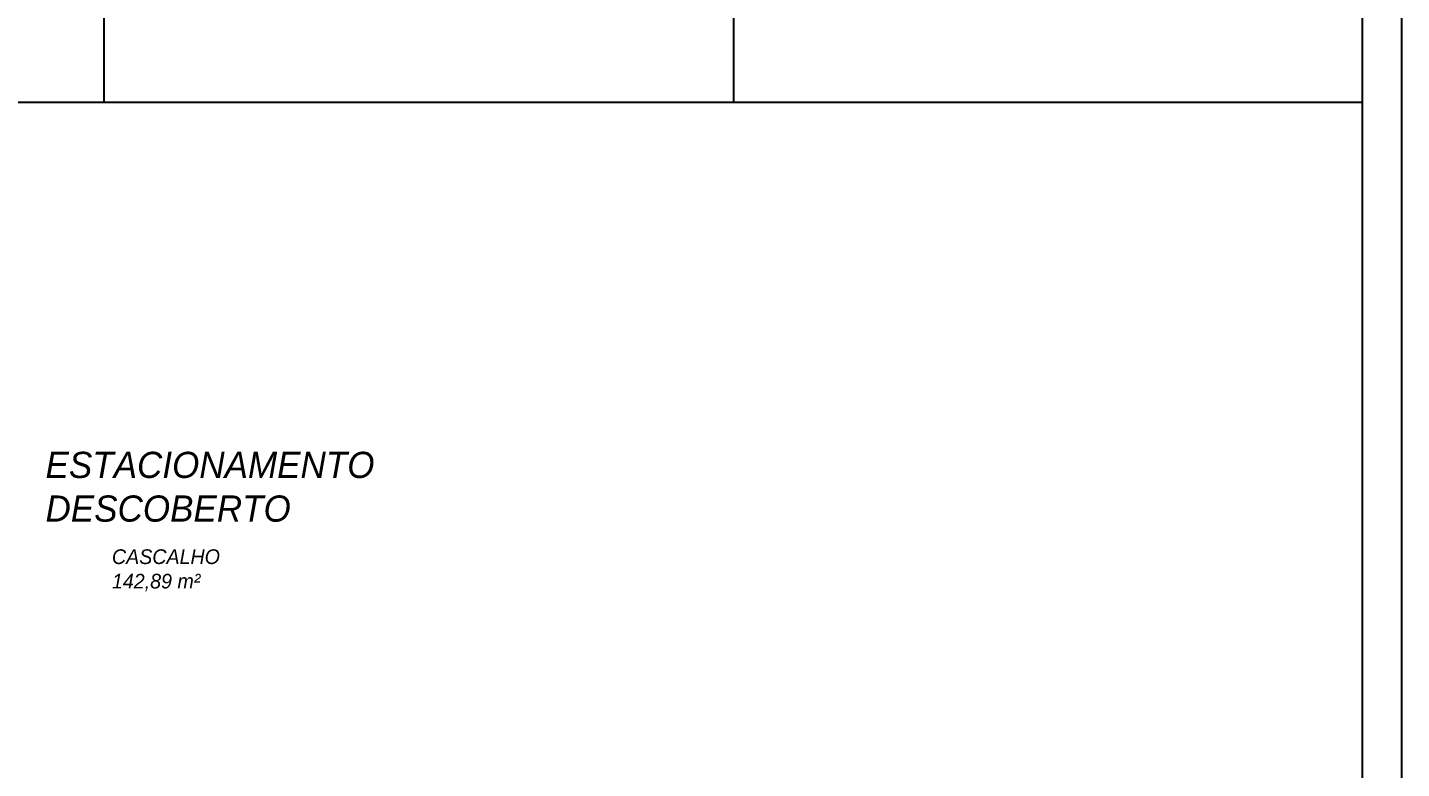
# Model space of a CAD drawing. Header units: millimetres. Extents: x 2273 to 2522, y 1034 to 1187.
# Drawn here: x 2298.75 to 2304, y 1125.98 to 1128.81 of the extents above; entities that cross this region are included whole.
import ezdxf

# ---------------------------------------------------------------- set-up
doc = ezdxf.new("R2010")
doc.units = ezdxf.units.MM
doc.layers.add('LAYER8', color=8, linetype='Continuous')
doc.styles.get("Standard").update_dxf_attribs({"font": 'arial.ttf'})

msp = doc.modelspace()

# ---------------------------------------------------------------- linework, layer by layer
at = {"layer": 'LAYER8', "linetype": 'Continuous'}
for points in [[(2303.999, 1133.6765), (2303.999, 1105.9118)], [(2303.849, 1133.5236), (2303.849, 1105.9118)]]:
    msp.add_lwpolyline(points, dxfattribs=at)
at = {"layer": 'LAYER8', "color": 0, "linetype": 'Continuous'}
for points in [[(2299.0461, 1133.5236), (2299.0461, 1128.5236)], [(2301.449, 1133.5236), (2301.449, 1128.5236)], [(2296.6461, 1128.5236), (2303.849, 1128.5236)]]:
    msp.add_lwpolyline(points, dxfattribs=at)

# ---------------------------------------------------------------- texts
at = {"layer": 'LAYER8', "color": 0, "linetype": 'Continuous', "width": 1.591519, "attachment_point": 1}
for s, insert, char_height in [('{\\fHarlow Solid Italic|b0|i0|c0|p82;ESTACIONAMENTO \\PDESCOBERTO}', (2298.8232, 1127.1886), 0.1), ('{\\fHarlow Solid Italic|b0|i0|c0|p82;CASCALHO\\P142,89 m²}', (2299.0767, 1126.8162), 0.056045)]:
    msp.add_mtext(s, dxfattribs=dict(at, insert=insert, char_height=char_height))

doc.saveas('drawing.dxf')
